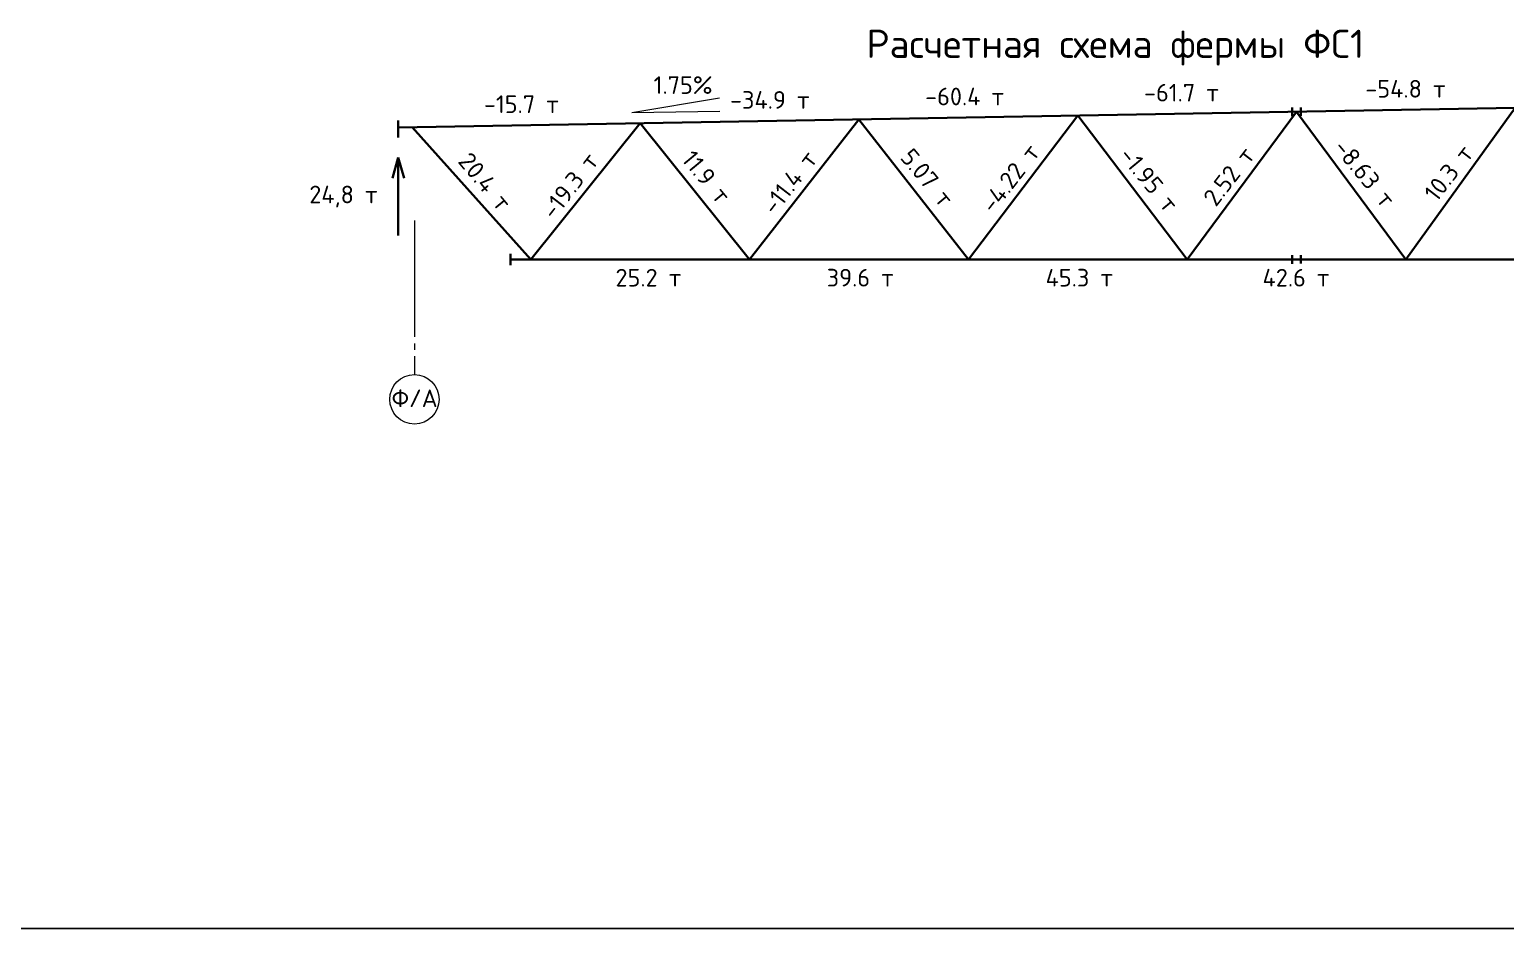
# Model space of a CAD drawing. Header units: millimetres. Extents: x -8174 to 141842, y -29548 to 3412.
# Drawn here: x 29750 to 50667, y -29548 to -16806 of the extents above; entities that cross this region are included whole.
import ezdxf

# ---------------------------------------------------------------- set-up
doc = ezdxf.new("R2010")
doc.units = ezdxf.units.MM
doc.linetypes.add('JIS_08_11', pattern=[12.8, 11, -0.6, 0.6, -0.6])
for name, color, linetype, lineweight in [('НАДПИСИ', 11, 'Continuous', 13), ('ОСЕВАЯ', 50, 'JIS_08_11', 13), ('ОСНОВНАЯ', 213, 'Continuous', 35)]:
    doc.layers.add(name, color=color, linetype=linetype, lineweight=lineweight)
doc.styles.add('ОСК', font='isocpeur.ttf')

msp = doc.modelspace()

# ---------------------------------------------------------------- linework, layer by layer
at = {"layer": 'Defpoints'}
msp.add_line((65915.9, -29547.9), (0, -29547.9), dxfattribs=at)
at = {"layer": 'НАДПИСИ'}
for q in [(39529.9, -17773.6), (39533.3, -17961)]:
    msp.add_line((38286.7, -17982.8), q, dxfattribs=at)
msp.add_circle((35204.8, -22047.8), 350, dxfattribs=at)
msp.add_circle((35204.8, -22047.8), 350, dxfattribs=at)
at = {"layer": 'ОСЕВАЯ', "linetype": 'JIS_08_11', "ltscale": 150}
msp.add_line((35204.8, -19513.9), (35204.8, -21697.8), dxfattribs=at)
msp.add_line((35204.8, -19513.9), (35204.8, -21697.8), dxfattribs=at)
at = {"layer": 'ОСНОВНАЯ'}
for p, q in [((50806.4, -17917.6), (34975.8, -18194.7)), ((46154.8, -20064.3), (47704.8, -17971.9)), ((47644.8, -17913), (47644.8, -18033)), ((47704.8, -17971.9), (49254.8, -20064.3)), ((47764.8, -17910.9), (47764.8, -18030.9)), ((49254.8, -20064.3), (50803.2, -17917.6)), ((34975.8, -18334.3), (34975.8, -18093.4)), ((35170.9, -18191.3), (36854.8, -20064.3)), ((38404.8, -18134.7), (36854.8, -20064.3)), ((38404.8, -18134.7), (39954.8, -20064.3)), ((39954.8, -20064.3), (41504.8, -18080.4)), ((41504.8, -18080.4), (43054.8, -20064.3)), ((43054.8, -20064.3), (44604.8, -18026.2)), ((44604.8, -18026.2), (46154.8, -20064.3)), ((34976.1, -18619.1), (34894.6, -18912.1)), ((34976.1, -18619.1), (34976.1, -19727.4)), ((34976.1, -18619.1), (35057.7, -18912.1)), ((36565.2, -19984.3), (36565.2, -20144.3)), ((53399.6, -20064.3), (36565.2, -20064.3)), ((47644.8, -20005.4), (47644.8, -20125.4)), ((47764.8, -20003.3), (47764.8, -20123.3))]:
    msp.add_line(p, q, dxfattribs=at)

# ---------------------------------------------------------------- texts
at = {"layer": 'НАДПИСИ', "style": 'ОСК'}
for s, insert, char_height, width, attachment_point in [('Расчетная схема фермы ФС1', (45137.2, -17062.6), 400, 16621.038, 5), ('1.75%', (38594.4, -17718.5), 250, 1509.467, 7), ('-54.8 т', (48680.2, -17770.8), 250, 1509.467, 7), ('-15.7 т', (36189.3, -17989.4), 250, 1509.467, 7), ('-34.9 т', (39677.4, -17928.4), 250, 1509.467, 7), ('-60.4 т', (42442.1, -17880), 250, 1509.467, 7), ('-61.7 т', (45544.6, -17825.7), 250, 1509.467, 7), ('{\\C1;24,8 т}', (33714.3, -19327.4), 250, 1509.467, 7), ('25.2 т', (38054.1, -20448.4), 250, 1509.467, 7), ('39.6 т', (41047.6, -20448.4), 250, 1509.467, 7), ('45.3 т', (44149.4, -20448.4), 250, 1509.467, 7), ('42.6 т', (47224, -20448.4), 250, 1509.467, 7), ('Ф/А', (35207.5, -22033), 250, 2000, 5)]:
    msp.add_mtext(s, dxfattribs=dict(at, insert=insert, char_height=char_height, width=width, attachment_point=attachment_point))
at = {"layer": 'НАДПИСИ', "char_height": 250, "width": 1509.467, "style": 'ОСК'}
for s, insert, attachment_point, rotation in [('20.4 т', (35809.4, -18680.3), 7, 309.62846), ('-19.3 т', (37831, -18675.2), 9, 52.37669), ('11.9 т', (38976.4, -18652), 7, 309.62846), ('-11.4 т', (40931, -18648.1), 9, 52.37669), ('5.07 т', (42076.4, -18624.9), 7, 309.62846), ('-4.22 т', (44084.2, -18551.1), 9, 52.37669), ('-1.95 т', (45176.4, -18597.8), 7, 309.62846), ('2.52 т', (47131, -18593.9), 9, 52.37669), ('-8.63 т', (48215.3, -18488.2), 7, 309.62846), ('10.3 т', (50230.2, -18566.7), 9, 52.37669)]:
    msp.add_mtext(s, dxfattribs=dict(at, insert=insert, attachment_point=attachment_point, rotation=rotation))

doc.saveas('drawing.dxf')
